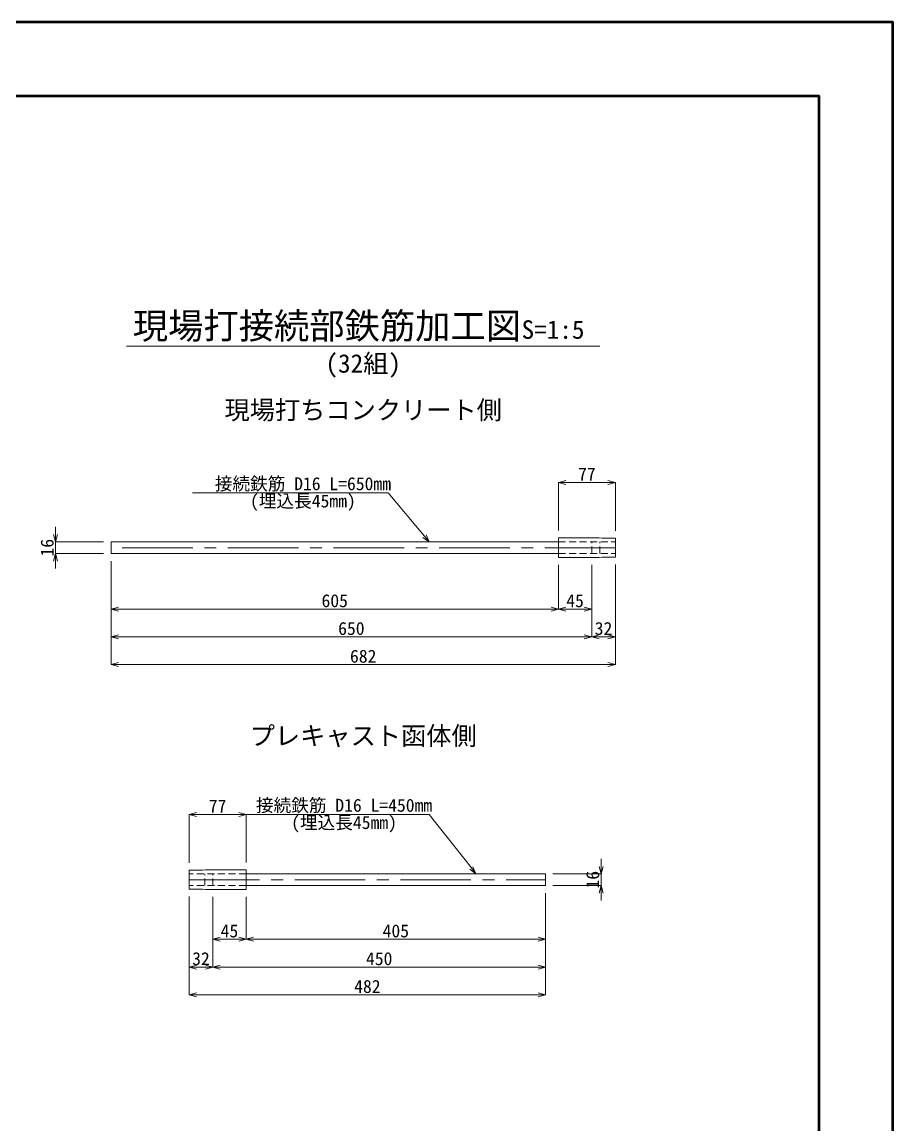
# Model space of a CAD drawing. Header units: millimetres. Extents: x 0 to 25230, y 0 to 17820.
# Drawn here: x 18164 to 25230, y 8878 to 17820 of the extents above; entities that cross this region are included whole.
import ezdxf
from ezdxf import colors
from ezdxf.entities.mleader import LeaderData, LeaderLine
from ezdxf.enums import TextEntityAlignment as Align
from ezdxf.math import Vec2, Vec3

# ---------------------------------------------------------------- set-up
doc = ezdxf.new("R2010")
doc.units = ezdxf.units.MM
doc.header["$LTSCALE"] = 30
doc.header["$PDMODE"] = 3
doc.header["$PDSIZE"] = -2
doc.linetypes.add('CENTER2', pattern=[28.575, 19.05, -3.175, 3.175, -3.175])
doc.linetypes.add('HIDDEN2', pattern=[4.7625, 3.175, -1.5875])
for name, color, linetype, lineweight in [('0タイトル', 7, 'Continuous', 13), ('0中心線', 7, 'CENTER2', 5), ('0寸法', 7, 'Continuous', 5), ('0文字', 41, 'Continuous', 5), ('3機械式継手', 220, 'Continuous', 13), ('D-TTL', 2, 'Continuous', 50)]:
    doc.layers.add(name, color=color, linetype=linetype, lineweight=lineweight)
doc.styles.get("Standard").update_dxf_attribs({"font": 'MS Gothic.ttf'})
doc.styles.add('寸法文字', font='MS Gothic.ttf')
doc.styles.add('文字', font='MS Gothic.ttf')
doc.dimstyles.new('1／5', dxfattribs={"dimscale": 30, "dimtxt": 3.5, "dimasz": 2, "dimexe": 0, "dimexo": 2, "dimgap": 0.5, "dimtad": 1, "dimdec": 1, "dimlfac": 0.166667, "dimdsep": 46, "dimtxsty": 'Standard', "dimblk": 'OPEN30', "dimcen": 2.5, "dimclrd": 256, "dimclre": 256, "dimclrt": 256, "dimadec": 0, "dimazin": 0, "dimtfac": 1, "dimtdec": 1, "dimtix": 1, "dimtmove": 2, "dimatfit": 3, "dimldrblk": 'OPEN30', "dimfxl": 1, "dimlwd": -1, "dimlwe": -1, "dimarcsym": 0})

# ---------------------------------------------------------------- blocks, each defined once
blk = doc.blocks.new('_Open30')
at = {"color": 0, "linetype": 'ByBlock', "lineweight": -2}
for p, q in [((-1, 0.27), (0, 0)), ((0, 0), (-1, -0.27)), ((0, 0), (-1, 0))]:
    blk.add_line(p, q, dxfattribs=at)
blk = doc.blocks.new('*D1')
at = {"layer": '0寸法', "transparency": 16777216}
for p, q in [((22516, 13697.7), (22516, 14087.7)), ((22576, 14087.7), (22918, 14087.7)), ((22978, 13694.7), (22978, 14087.7))]:
    blk.add_line(p, q, dxfattribs=at)
at = {"layer": 'Defpoints', "color": 0, "transparency": 16777216}
for p in [(22978, 14087.7), (22516, 13637.7), (22978, 13634.7)]:
    blk.add_point(p, dxfattribs=at)
at = {"layer": '0寸法', "transparency": 16777216, "xscale": 60, "yscale": 60, "zscale": 60, "rotation": 180}
blk.add_blockref('_Open30', (22516, 14087.7), dxfattribs=at)
at = {"layer": '0寸法', "transparency": 16777216, "xscale": 60, "yscale": 60, "zscale": 60}
blk.add_blockref('_Open30', (22978, 14087.7), dxfattribs=at)
at = {"layer": '0寸法', "transparency": 16777216, "insert": (22747, 14155.2), "char_height": 105, "attachment_point": 5}
blk.add_mtext('77', dxfattribs=at)
blk = doc.blocks.new('*D2')
at = {"layer": '0寸法', "transparency": 16777216}
for p, q in [((18886, 13450.2), (18886, 13060.2)), ((22516, 13418.7), (22516, 13060.2)), ((18946, 13060.2), (22456, 13060.2))]:
    blk.add_line(p, q, dxfattribs=at)
at = {"layer": 'Defpoints', "color": 0, "transparency": 16777216}
for p in [(18886, 13510.2), (22516, 13478.7), (22516, 13060.2)]:
    blk.add_point(p, dxfattribs=at)
at = {"layer": '0寸法', "transparency": 16777216, "xscale": 60, "yscale": 60, "zscale": 60, "rotation": 180}
blk.add_blockref('_Open30', (18886, 13060.2), dxfattribs=at)
at = {"layer": '0寸法', "transparency": 16777216, "xscale": 60, "yscale": 60, "zscale": 60}
blk.add_blockref('_Open30', (22516, 13060.2), dxfattribs=at)
at = {"layer": '0寸法', "transparency": 16777216, "insert": (20701, 13127.7), "char_height": 105, "attachment_point": 5}
blk.add_mtext('605', dxfattribs=at)
blk = doc.blocks.new('*D3')
at = {"layer": '0寸法', "transparency": 16777216}
for p, q in [((22516, 13418.7), (22516, 13060.2)), ((22786, 13418.7), (22786, 13060.2)), ((22576, 13060.2), (22726, 13060.2))]:
    blk.add_line(p, q, dxfattribs=at)
at = {"layer": 'Defpoints', "color": 0, "transparency": 16777216}
for p in [(22516, 13478.7), (22786, 13478.7), (22786, 13060.2)]:
    blk.add_point(p, dxfattribs=at)
at = {"layer": '0寸法', "transparency": 16777216, "xscale": 60, "yscale": 60, "zscale": 60, "rotation": 180}
blk.add_blockref('_Open30', (22516, 13060.2), dxfattribs=at)
at = {"layer": '0寸法', "transparency": 16777216, "xscale": 60, "yscale": 60, "zscale": 60}
blk.add_blockref('_Open30', (22786, 13060.2), dxfattribs=at)
at = {"layer": '0寸法', "transparency": 16777216, "insert": (22651, 13127.7), "char_height": 105, "attachment_point": 5}
blk.add_mtext('45', dxfattribs=at)
blk = doc.blocks.new('*D4')
at = {"layer": '0寸法', "transparency": 16777216}
for p, q in [((22786, 13418.7), (22786, 12835.2)), ((22978, 13421.7), (22978, 12835.2)), ((22918, 12835.2), (22846, 12835.2))]:
    blk.add_line(p, q, dxfattribs=at)
at = {"layer": 'Defpoints', "color": 0, "transparency": 16777216}
for p in [(22786, 13478.7), (22978, 13481.7), (22786, 12835.2)]:
    blk.add_point(p, dxfattribs=at)
at = {"layer": '0寸法', "transparency": 16777216, "xscale": 60, "yscale": 60, "zscale": 60, "rotation": 180}
blk.add_blockref('_Open30', (22786, 12835.2), dxfattribs=at)
at = {"layer": '0寸法', "transparency": 16777216, "xscale": 60, "yscale": 60, "zscale": 60}
blk.add_blockref('_Open30', (22978, 12835.2), dxfattribs=at)
at = {"layer": '0寸法', "transparency": 16777216, "insert": (22882, 12902.7), "char_height": 105, "attachment_point": 5}
blk.add_mtext('32', dxfattribs=at)
blk = doc.blocks.new('*D5')
at = {"layer": '0寸法', "transparency": 16777216}
for p, q in [((18886, 13450.2), (18886, 12835.2)), ((22786, 13418.7), (22786, 12835.2)), ((22726, 12835.2), (18946, 12835.2))]:
    blk.add_line(p, q, dxfattribs=at)
at = {"layer": 'Defpoints', "color": 0, "transparency": 16777216}
for p in [(18886, 13510.2), (22786, 13478.7), (18886, 12835.2)]:
    blk.add_point(p, dxfattribs=at)
at = {"layer": '0寸法', "transparency": 16777216, "xscale": 60, "yscale": 60, "zscale": 60, "rotation": 180}
blk.add_blockref('_Open30', (18886, 12835.2), dxfattribs=at)
at = {"layer": '0寸法', "transparency": 16777216, "xscale": 60, "yscale": 60, "zscale": 60}
blk.add_blockref('_Open30', (22786, 12835.2), dxfattribs=at)
at = {"layer": '0寸法', "transparency": 16777216, "insert": (20836, 12902.7), "char_height": 105, "attachment_point": 5}
blk.add_mtext('650', dxfattribs=at)
blk = doc.blocks.new('*D6')
at = {"layer": '0寸法', "transparency": 16777216}
for p, q in [((18886, 13450.2), (18886, 12610.2)), ((22978, 13421.7), (22978, 12610.2)), ((18946, 12610.2), (22918, 12610.2))]:
    blk.add_line(p, q, dxfattribs=at)
at = {"layer": 'Defpoints', "color": 0, "transparency": 16777216}
for p in [(18886, 13510.2), (22978, 13481.7), (22978, 12610.2)]:
    blk.add_point(p, dxfattribs=at)
at = {"layer": '0寸法', "transparency": 16777216, "xscale": 60, "yscale": 60, "zscale": 60, "rotation": 180}
blk.add_blockref('_Open30', (18886, 12610.2), dxfattribs=at)
at = {"layer": '0寸法', "transparency": 16777216, "xscale": 60, "yscale": 60, "zscale": 60}
blk.add_blockref('_Open30', (22978, 12610.2), dxfattribs=at)
at = {"layer": '0寸法', "transparency": 16777216, "insert": (20932, 12677.7), "char_height": 105, "attachment_point": 5}
blk.add_mtext('682', dxfattribs=at)
blk = doc.blocks.new('*D14')
at = {"layer": '0寸法', "transparency": 16777216}
for p, q in [((18436, 13666.2), (18436, 13726.2)), ((18826, 13606.2), (18436, 13606.2)), ((18436, 13510.2), (18436, 13606.2)), ((18826, 13510.2), (18436, 13510.2)), ((18436, 13450.2), (18436, 13390.2))]:
    blk.add_line(p, q, dxfattribs=at)
at = {"layer": 'Defpoints', "color": 0, "transparency": 16777216}
for p in [(18436, 13606.2), (18886, 13606.2), (18886, 13510.2)]:
    blk.add_point(p, dxfattribs=at)
at = {"layer": '0寸法', "transparency": 16777216, "xscale": 60, "yscale": 60, "zscale": 60}
for p, rotation in [((18436, 13606.2), 270), ((18436, 13510.2), 90)]:
    blk.add_blockref('_Open30', p, dxfattribs=dict(at, rotation=rotation))
at = {"layer": '0寸法', "transparency": 16777216, "insert": (18368.5, 13558.2), "char_height": 105, "attachment_point": 5, "rotation": 90}
blk.add_mtext('16', dxfattribs=at)
blk = doc.blocks.new('*D7')
at = {"layer": '0寸法', "transparency": 16777216}
for p, q in [((19519.8, 11003.1), (19519.8, 11396.1)), ((19921.8, 11396.1), (19579.8, 11396.1)), ((19981.8, 11006.1), (19981.8, 11396.1))]:
    blk.add_line(p, q, dxfattribs=at)
at = {"layer": 'Defpoints', "color": 0, "transparency": 16777216}
for p in [(19519.8, 11396.1), (19519.8, 10943.1), (19981.8, 10946.1)]:
    blk.add_point(p, dxfattribs=at)
at = {"layer": '0寸法', "transparency": 16777216, "xscale": 60, "yscale": 60, "zscale": 60, "rotation": 180}
blk.add_blockref('_Open30', (19519.8, 11396.1), dxfattribs=at)
at = {"layer": '0寸法', "transparency": 16777216, "xscale": 60, "yscale": 60, "zscale": 60}
blk.add_blockref('_Open30', (19981.8, 11396.1), dxfattribs=at)
at = {"layer": '0寸法', "transparency": 16777216, "insert": (19750.8, 11463.6), "char_height": 105, "attachment_point": 5}
blk.add_mtext('77', dxfattribs=at)
blk = doc.blocks.new('*D8')
at = {"layer": '0寸法', "transparency": 16777216}
for p, q in [((22411.8, 10758.6), (22411.8, 10383.1)), ((19981.8, 10727.1), (19981.8, 10383.1)), ((22351.8, 10383.1), (20041.8, 10383.1))]:
    blk.add_line(p, q, dxfattribs=at)
at = {"layer": 'Defpoints', "color": 0, "transparency": 16777216}
for p in [(19981.8, 10787.1), (22411.8, 10818.6), (19981.8, 10383.1)]:
    blk.add_point(p, dxfattribs=at)
at = {"layer": '0寸法', "transparency": 16777216, "xscale": 60, "yscale": 60, "zscale": 60, "rotation": 180}
blk.add_blockref('_Open30', (19981.8, 10383.1), dxfattribs=at)
at = {"layer": '0寸法', "transparency": 16777216, "xscale": 60, "yscale": 60, "zscale": 60}
blk.add_blockref('_Open30', (22411.8, 10383.1), dxfattribs=at)
at = {"layer": '0寸法', "transparency": 16777216, "insert": (21196.8, 10450.6), "char_height": 105, "attachment_point": 5}
blk.add_mtext('405', dxfattribs=at)
blk = doc.blocks.new('*D9')
at = {"layer": '0寸法', "transparency": 16777216}
for p, q in [((19711.8, 10727.1), (19711.8, 10383.1)), ((19981.8, 10727.1), (19981.8, 10383.1)), ((19921.8, 10383.1), (19771.8, 10383.1))]:
    blk.add_line(p, q, dxfattribs=at)
at = {"layer": 'Defpoints', "color": 0, "transparency": 16777216}
for p in [(19711.8, 10787.1), (19981.8, 10787.1), (19711.8, 10383.1)]:
    blk.add_point(p, dxfattribs=at)
at = {"layer": '0寸法', "transparency": 16777216, "xscale": 60, "yscale": 60, "zscale": 60, "rotation": 180}
blk.add_blockref('_Open30', (19711.8, 10383.1), dxfattribs=at)
at = {"layer": '0寸法', "transparency": 16777216, "xscale": 60, "yscale": 60, "zscale": 60}
blk.add_blockref('_Open30', (19981.8, 10383.1), dxfattribs=at)
at = {"layer": '0寸法', "transparency": 16777216, "insert": (19846.8, 10450.6), "char_height": 105, "attachment_point": 5}
blk.add_mtext('45', dxfattribs=at)
blk = doc.blocks.new('*D10')
at = {"layer": '0寸法', "transparency": 16777216}
for p, q in [((19519.8, 10730.1), (19519.8, 10158.1)), ((19711.8, 10727.1), (19711.8, 10158.1)), ((19579.8, 10158.1), (19651.8, 10158.1))]:
    blk.add_line(p, q, dxfattribs=at)
at = {"layer": 'Defpoints', "color": 0, "transparency": 16777216}
for p in [(19519.8, 10790.1), (19711.8, 10787.1), (19711.8, 10158.1)]:
    blk.add_point(p, dxfattribs=at)
at = {"layer": '0寸法', "transparency": 16777216, "xscale": 60, "yscale": 60, "zscale": 60, "rotation": 180}
blk.add_blockref('_Open30', (19519.8, 10158.1), dxfattribs=at)
at = {"layer": '0寸法', "transparency": 16777216, "xscale": 60, "yscale": 60, "zscale": 60}
blk.add_blockref('_Open30', (19711.8, 10158.1), dxfattribs=at)
at = {"layer": '0寸法', "transparency": 16777216, "insert": (19615.8, 10225.6), "char_height": 105, "attachment_point": 5}
blk.add_mtext('32', dxfattribs=at)
blk = doc.blocks.new('*D11')
at = {"layer": '0寸法', "transparency": 16777216}
for p, q in [((22411.8, 10758.6), (22411.8, 10158.1)), ((19711.8, 10727.1), (19711.8, 10158.1)), ((19771.8, 10158.1), (22351.8, 10158.1))]:
    blk.add_line(p, q, dxfattribs=at)
at = {"layer": 'Defpoints', "color": 0, "transparency": 16777216}
for p in [(19711.8, 10787.1), (22411.8, 10818.6), (22411.8, 10158.1)]:
    blk.add_point(p, dxfattribs=at)
at = {"layer": '0寸法', "transparency": 16777216, "xscale": 60, "yscale": 60, "zscale": 60, "rotation": 180}
blk.add_blockref('_Open30', (19711.8, 10158.1), dxfattribs=at)
at = {"layer": '0寸法', "transparency": 16777216, "xscale": 60, "yscale": 60, "zscale": 60}
blk.add_blockref('_Open30', (22411.8, 10158.1), dxfattribs=at)
at = {"layer": '0寸法', "transparency": 16777216, "insert": (21061.8, 10225.6), "char_height": 105, "attachment_point": 5}
blk.add_mtext('450', dxfattribs=at)
blk = doc.blocks.new('*D12')
at = {"layer": '0寸法', "transparency": 16777216}
for p, q in [((22411.8, 10758.6), (22411.8, 9933.1)), ((19519.8, 10730.1), (19519.8, 9933.1)), ((22351.8, 9933.1), (19579.8, 9933.1))]:
    blk.add_line(p, q, dxfattribs=at)
at = {"layer": 'Defpoints', "color": 0, "transparency": 16777216}
for p in [(19519.8, 10790.1), (22411.8, 10818.6), (19519.8, 9933.1)]:
    blk.add_point(p, dxfattribs=at)
at = {"layer": '0寸法', "transparency": 16777216, "xscale": 60, "yscale": 60, "zscale": 60, "rotation": 180}
blk.add_blockref('_Open30', (19519.8, 9933.1), dxfattribs=at)
at = {"layer": '0寸法', "transparency": 16777216, "xscale": 60, "yscale": 60, "zscale": 60}
blk.add_blockref('_Open30', (22411.8, 9933.1), dxfattribs=at)
at = {"layer": '0寸法', "transparency": 16777216, "insert": (20965.8, 10000.6), "char_height": 105, "attachment_point": 5}
blk.add_mtext('482', dxfattribs=at)
blk = doc.blocks.new('*D13')
at = {"layer": '0寸法', "transparency": 16777216}
for p, q in [((22861.8, 10974.6), (22861.8, 11034.6)), ((22471.8, 10914.6), (22861.8, 10914.6)), ((22861.8, 10818.6), (22861.8, 10914.6)), ((22471.8, 10818.6), (22861.8, 10818.6)), ((22861.8, 10758.6), (22861.8, 10698.6))]:
    blk.add_line(p, q, dxfattribs=at)
at = {"layer": 'Defpoints', "color": 0, "transparency": 16777216}
for p in [(22411.8, 10914.6), (22861.8, 10914.6), (22411.8, 10818.6)]:
    blk.add_point(p, dxfattribs=at)
at = {"layer": '0寸法', "transparency": 16777216, "xscale": 60, "yscale": 60, "zscale": 60}
for p, rotation in [((22861.8, 10914.6), 270), ((22861.8, 10818.6), 90)]:
    blk.add_blockref('_Open30', p, dxfattribs=dict(at, rotation=rotation))
at = {"layer": '0寸法', "transparency": 16777216, "insert": (22794.3, 10866.6), "char_height": 105, "attachment_point": 5, "rotation": 90}
blk.add_mtext('16', dxfattribs=at)

msp = doc.modelspace()

# ---------------------------------------------------------------- linework, layer by layer
at = {"layer": '0タイトル'}
msp.add_line((22851.8, 15191.01), (19012.3, 15191.01), dxfattribs=at)
at = {"layer": '0中心線'}
for p, q in [((22978.05, 13558.19), (18886.05, 13558.19)), ((19519.82, 10866.58), (22411.82, 10866.58))]:
    msp.add_line(p, q, dxfattribs=at)
at = {"layer": '3機械式継手'}
for p, q in [((18886.05, 13510.19), (18886.05, 13606.19)), ((22516.05, 13606.19), (18886.05, 13606.19)), ((22516.05, 13478.69), (22516.05, 13637.69)), ((22516.05, 13637.69), (22846.05, 13637.69)), ((22870.05, 13634.69), (22846.05, 13637.69)), ((22870.05, 13634.69), (22978.05, 13634.69)), ((22978.05, 13634.69), (22978.05, 13481.69)), ((22516.05, 13510.19), (18886.05, 13510.19)), ((22516.05, 13478.69), (22846.05, 13478.69)), ((22870.05, 13481.69), (22846.05, 13478.69)), ((22870.05, 13481.69), (22978.05, 13481.69)), ((19519.82, 10943.08), (19519.82, 10790.08)), ((19627.82, 10943.08), (19519.82, 10943.08)), ((19627.82, 10943.08), (19651.82, 10946.08)), ((19981.82, 10946.08), (19651.82, 10946.08)), ((19981.82, 10787.08), (19981.82, 10946.08)), ((19981.82, 10914.58), (22411.82, 10914.58)), ((22411.82, 10818.58), (22411.82, 10914.58)), ((19627.82, 10790.08), (19519.82, 10790.08)), ((19627.82, 10790.08), (19651.82, 10787.08)), ((19981.82, 10787.08), (19651.82, 10787.08)), ((19981.82, 10818.58), (22411.82, 10818.58))]:
    msp.add_line(p, q, dxfattribs=at)
at = {"layer": '3機械式継手', "linetype": 'HIDDEN2', "ltscale": 0.6}
for p, q in [((22516.05, 13606.19), (22978.05, 13606.19)), ((22786.05, 13510.19), (22786.05, 13606.19)), ((22852.05, 13510.19), (22852.05, 13606.19)), ((22516.05, 13510.19), (22978.05, 13510.19)), ((19981.82, 10914.58), (19519.82, 10914.58)), ((19645.82, 10818.58), (19645.82, 10914.58)), ((19711.82, 10818.58), (19711.82, 10914.58)), ((19981.82, 10818.58), (19519.82, 10818.58))]:
    msp.add_line(p, q, dxfattribs=at)
at = {"layer": 'D-TTL'}
for points in [[(0, 0), (25230, 0), (25230, 17820), (0, 17820)], [(600, 600), (24630, 600), (24630, 17220), (600, 17220)]]:
    msp.add_lwpolyline(points, close=True, dxfattribs=at)

# ---------------------------------------------------------------- texts
at = {"layer": '0タイトル', "style": '文字'}
for s, height, p in [('現場打接続部鉄筋加工図', 210, (19062.51, 15251.8)), ('S=1:5', 150, (22217.26, 15251.8))]:
    msp.add_text(s, height=height, dxfattribs=at).set_placement(p)
at = {"layer": '0タイトル'}
for s, p in [('(32組)', (20932.05, 14932.27)), ('現場打ちコンクリート側', (20932.05, 14554.58)), ('プレキャスト函体側', (20932.05, 11912.97))]:
    msp.add_text(s, height=150, dxfattribs=at).set_placement(p, align=Align.BOTTOM_CENTER)

# ---------------------------------------------------------------- dimensions: what is measured, and where the dimension line sits
at = {"layer": '0寸法'}
for base, p1, p2, angle, picture, middle in [((22978.05, 14087.69), (22516.05, 13637.69), (22978.05, 13634.69), 0, '*D1', (22747.05, 14155.19)), ((18436.05, 13606.19), (18886.05, 13510.19), (18886.05, 13606.19), 90, '*D14', (18368.55, 13558.19)), ((22516.05, 13060.19), (18886.05, 13510.19), (22516.05, 13478.69), 0, '*D2', (20701.05, 13127.69)), ((18886.05, 12835.19), (22786.05, 13478.69), (18886.05, 13510.19), 0, '*D5', (20836.05, 12902.69)), ((22978.05, 12610.19), (18886.05, 13510.19), (22978.05, 13481.69), 0, '*D6', (20932.05, 12677.69)), ((22786.05, 13060.19), (22516.05, 13478.69), (22786.05, 13478.69), 0, '*D3', (22651.05, 13127.69)), ((22786.05, 12835.19), (22978.05, 13481.69), (22786.05, 13478.69), 0, '*D4', (22882.05, 12902.69)), ((19519.82, 11396.08), (19981.82, 10946.08), (19519.82, 10943.08), 180, '*D7', (19750.82, 11463.58)), ((22861.82, 10914.58), (22411.82, 10818.58), (22411.82, 10914.58), 90, '*D13', (22794.32, 10866.58)), ((19519.82, 9933.1), (22411.82, 10818.58), (19519.82, 10790.08), 180, '*D12', (20965.82, 10000.6)), ((19711.82, 10158.1), (19519.82, 10790.08), (19711.82, 10787.08), 180, '*D10', (19615.82, 10225.6)), ((22411.82, 10158.1), (19711.82, 10787.08), (22411.82, 10818.58), 180, '*D11', (21061.82, 10225.6)), ((19711.82, 10383.1), (19981.82, 10787.08), (19711.82, 10787.08), 180, '*D9', (19846.82, 10450.6)), ((19981.82, 10383.1), (22411.82, 10818.58), (19981.82, 10787.08), 180, '*D8', (21196.82, 10450.6))]:
    dim = msp.add_linear_dim(base=base, p1=p1, p2=p2, angle=angle, dimstyle='1／5', dxfattribs=at)
    dim.commit()
    dim.dimension.update_dxf_attribs({"geometry": picture, "text_midpoint": middle})

# ---------------------------------------------------------------- leaders
at = {"layer": '0文字'}
ml = msp.add_multileader_mtext('Standard', dxfattribs=at)
ml.set_content('接続鉄筋 D16 L=650mm\\P(埋込長45mm)', color=256, style='寸法文字')
ml.set_leader_properties(color=256, linetype='ByLayer', lineweight=-1)
ml.set_arrow_properties(name='OPEN30')
ml.build(insert=Vec2(0, 0))
ml.multileader.update_dxf_attribs({"text_left_attachment_type": 6, "text_right_attachment_type": 6, "dogleg_length": 0.5, "arrow_head_size": 60, "scale": 30})
ctx = ml.context
ctx.base_point, ctx.scale, ctx.char_height, ctx.arrow_head_size, ctx.landing_gap_size, ctx.plane_origin = Vec3(19766.06, 14003.56), 30, 105, 60, 0, Vec3(21556.79, 14908.49)
ctx.left_attachment, ctx.right_attachment, ctx.text_align_type = 6, 6, 1
notes = []
notes.append((ctx, [(0, (1, 1, 0), (21134.33, 14003.56), (-1, 0), 15, [(0, [(21467.68, 13606.19)], 0, [])])]))
ctx.mtext.insert, ctx.mtext.alignment, ctx.mtext.line_spacing_factor, ctx.mtext.flow_direction = Vec3(20442.69, 14129.56), 2, 0.8, 5
ml = msp.add_multileader_mtext('Standard', dxfattribs=at)
ml.set_content('接続鉄筋 D16 L=450mm\\P(埋込長45mm)', color=256, style='寸法文字')
ml.set_leader_properties(color=256, linetype='ByLayer', lineweight=-1)
ml.set_arrow_properties(name='OPEN30')
ml.build(insert=Vec2(0, 0))
ml.multileader.update_dxf_attribs({"text_left_attachment_type": 6, "text_right_attachment_type": 6, "dogleg_length": 0.5, "arrow_head_size": 60, "scale": 30})
ctx = ml.context
ctx.base_point, ctx.scale, ctx.char_height, ctx.arrow_head_size, ctx.landing_gap_size, ctx.plane_origin = Vec3(20100.01, 11396.41), 30, 105, 60, 0, Vec3(21990.75, 12301.35)
ctx.left_attachment, ctx.right_attachment, ctx.text_align_type = 6, 6, 1
notes.append((ctx, [(0, (1, 1, 0), (21468.29, 11396.41), (-1, 0), 15, [(0, [(21846.47, 10914.58)], 0, [])])]))
ctx.mtext.insert, ctx.mtext.alignment, ctx.mtext.line_spacing_factor, ctx.mtext.flow_direction = Vec3(20776.65, 11522.41), 2, 0.8, 5
for ctx, leaders in notes:
    for number, flags, end, landing, length, lines in leaders:
        leader = LeaderData()
        leader.index, (leader.has_last_leader_line, leader.has_dogleg_vector, leader.attachment_direction) = number, flags
        leader.last_leader_point, leader.dogleg_vector, leader.dogleg_length = Vec3(end), Vec3(landing), length
        for number, points, colour, breaks in lines:
            line = LeaderLine()
            line.index, line.vertices, line.color, line.breaks = number, Vec3.list(points), colors.encode_raw_color(colour), breaks
            leader.lines.append(line)
        ctx.leaders.append(leader)

doc.saveas('drawing.dxf')
